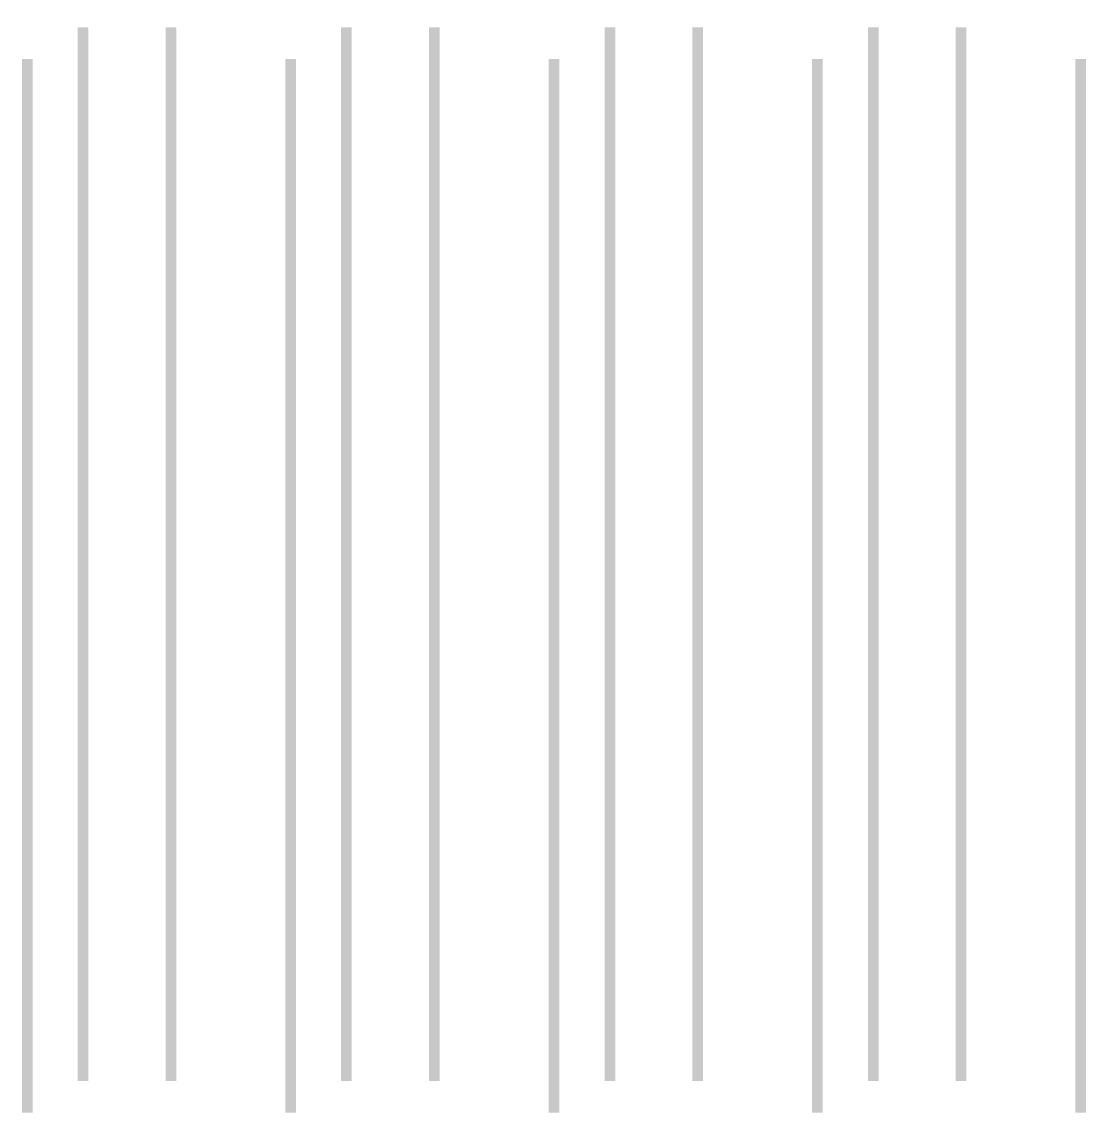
# Model space of a CAD drawing. Extents: x 0.5 to 10.7, y 0.3 to 10.6.
# Drawn here: x 5.758 to 7.15, y 9.1 to 10.534 of the extents above; entities that cross this region are included whole.
import ezdxf

# ---------------------------------------------------------------- set-up
doc = ezdxf.new("R2010")
doc.units = 0
doc.layers.get('0').update_dxf_attribs({"linetype": 'CONTINUOUS'})

msp = doc.modelspace()

# ---------------------------------------------------------------- linework, layer by layer
at = {"color": 0, "const_width": 0.013889}
for points in [[(5.83789, 10.5268), (5.83789, 10.5206), (5.83789, 10.5017), (5.83789, 10.4775), (5.83789, 10.4695), (5.83789, 10.4551), (5.83789, 10.4229), (5.83789, 10.4121), (5.83789, 10.3977), (5.83789, 10.3654), (5.83789, 10.3546), (5.83789, 10.3403), (5.83789, 10.308), (5.83789, 10.2972), (5.83789, 10.2829), (5.83789, 10.2507), (5.83789, 10.2399), (5.83789, 10.2255), (5.83789, 10.1931), (5.83789, 10.1823), (5.83789, 10.168), (5.83789, 10.1358), (5.83789, 10.125), (5.83789, 10.1107), (5.83789, 10.0784), (5.83789, 10.0677), (5.83789, 10.0533), (5.83789, 10.0209), (5.83789, 10.0101), (5.83789, 9.99582), (5.83789, 9.9636), (5.83789, 9.95281), (5.83789, 9.93847), (5.83789, 9.90619), (5.83789, 9.8954), (5.83789, 9.88103), (5.83789, 9.84868), (5.83789, 9.83789), (5.83789, 9.82357), (5.83789, 9.79135), (5.83789, 9.78054), (5.83789, 9.76622), (5.83789, 9.734), (5.83789, 9.72319), (5.83789, 9.70882), (5.83789, 9.67649), (5.83789, 9.66569), (5.83789, 9.65136), (5.83789, 9.61914), (5.83789, 9.60835), (5.83789, 9.59403), (5.83789, 9.56179), (5.83789, 9.551), (5.83789, 9.53663), (5.83789, 9.50429), (5.83789, 9.49349), (5.83789, 9.47917), (5.83789, 9.44689), (5.83789, 9.43608), (5.83789, 9.42176), (5.83789, 9.38954), (5.83789, 9.37875), (5.83789, 9.36436), (5.83789, 9.33203), (5.83789, 9.32124), (5.83789, 9.30692), (5.83789, 9.27468), (5.83789, 9.26389), (5.83789, 9.24957), (5.83789, 9.21733), (5.83789, 9.20654), (5.83789, 9.19846), (5.83789, 9.17421), (5.83789, 9.15533), (5.83789, 9.14903)], [(5.95281, 10.5268), (5.95281, 10.5206), (5.95281, 10.5017), (5.95281, 10.4775), (5.95281, 10.4695), (5.95281, 10.4551), (5.95281, 10.4229), (5.95281, 10.4121), (5.95281, 10.3977), (5.95281, 10.3654), (5.95281, 10.3546), (5.95281, 10.3403), (5.95281, 10.308), (5.95281, 10.2972), (5.95281, 10.2829), (5.95281, 10.2507), (5.95281, 10.2399), (5.95281, 10.2255), (5.95281, 10.1931), (5.95281, 10.1823), (5.95281, 10.168), (5.95281, 10.1358), (5.95281, 10.125), (5.95281, 10.1107), (5.95281, 10.0784), (5.95281, 10.0677), (5.95281, 10.0533), (5.95281, 10.0209), (5.95281, 10.0101), (5.95281, 9.99582), (5.95281, 9.9636), (5.95281, 9.95281), (5.95281, 9.93847), (5.95281, 9.90619), (5.95281, 9.8954), (5.95281, 9.88103), (5.95281, 9.84868), (5.95281, 9.83789), (5.95281, 9.82357), (5.95281, 9.79135), (5.95281, 9.78054), (5.95281, 9.76622), (5.95281, 9.734), (5.95281, 9.72319), (5.95281, 9.70882), (5.95281, 9.67649), (5.95281, 9.66569), (5.95281, 9.65136), (5.95281, 9.61914), (5.95281, 9.60835), (5.95281, 9.59403), (5.95281, 9.56179), (5.95281, 9.551), (5.95281, 9.53663), (5.95281, 9.50429), (5.95281, 9.49349), (5.95281, 9.47917), (5.95281, 9.44689), (5.95281, 9.43608), (5.95281, 9.42176), (5.95281, 9.38954), (5.95281, 9.37875), (5.95281, 9.36436), (5.95281, 9.33203), (5.95281, 9.32124), (5.95281, 9.30692), (5.95281, 9.27468), (5.95281, 9.26389), (5.95281, 9.24957), (5.95281, 9.21733), (5.95281, 9.20654), (5.95281, 9.19846), (5.95281, 9.17421), (5.95281, 9.15533), (5.95281, 9.14903)], [(6.18235, 10.5268), (6.18235, 10.5206), (6.18235, 10.5017), (6.18235, 10.4775), (6.18235, 10.4695), (6.18235, 10.4551), (6.18235, 10.4229), (6.18235, 10.4121), (6.18235, 10.3977), (6.18235, 10.3654), (6.18235, 10.3546), (6.18235, 10.3403), (6.18235, 10.308), (6.18235, 10.2972), (6.18235, 10.2829), (6.18235, 10.2507), (6.18235, 10.2399), (6.18235, 10.2255), (6.18235, 10.1931), (6.18235, 10.1823), (6.18235, 10.168), (6.18235, 10.1358), (6.18235, 10.125), (6.18235, 10.1107), (6.18235, 10.0784), (6.18235, 10.0677), (6.18235, 10.0533), (6.18235, 10.0209), (6.18235, 10.0101), (6.18235, 9.99582), (6.18235, 9.9636), (6.18235, 9.95281), (6.18235, 9.93847), (6.18235, 9.90619), (6.18235, 9.8954), (6.18235, 9.88103), (6.18235, 9.84868), (6.18235, 9.83789), (6.18235, 9.82357), (6.18235, 9.79135), (6.18235, 9.78054), (6.18235, 9.76622), (6.18235, 9.734), (6.18235, 9.72319), (6.18235, 9.70882), (6.18235, 9.67649), (6.18235, 9.66569), (6.18235, 9.65136), (6.18235, 9.61914), (6.18235, 9.60835), (6.18235, 9.59403), (6.18235, 9.56179), (6.18235, 9.551), (6.18235, 9.53663), (6.18235, 9.50429), (6.18235, 9.49349), (6.18235, 9.47917), (6.18235, 9.44689), (6.18235, 9.43608), (6.18235, 9.42176), (6.18235, 9.38954), (6.18235, 9.37875), (6.18235, 9.36436), (6.18235, 9.33203), (6.18235, 9.32124), (6.18235, 9.30692), (6.18235, 9.27468), (6.18235, 9.26389), (6.18235, 9.24957), (6.18235, 9.21733), (6.18235, 9.20654), (6.18235, 9.19846), (6.18235, 9.17421), (6.18235, 9.15533), (6.18235, 9.14903)], [(6.29719, 10.5268), (6.29719, 10.5206), (6.29719, 10.5017), (6.29719, 10.4775), (6.29719, 10.4695), (6.29719, 10.4551), (6.29719, 10.4229), (6.29719, 10.4121), (6.29719, 10.3977), (6.29719, 10.3654), (6.29719, 10.3546), (6.29719, 10.3403), (6.29719, 10.308), (6.29719, 10.2972), (6.29719, 10.2829), (6.29719, 10.2507), (6.29719, 10.2399), (6.29719, 10.2255), (6.29719, 10.1931), (6.29719, 10.1823), (6.29719, 10.168), (6.29719, 10.1358), (6.29719, 10.125), (6.29719, 10.1107), (6.29719, 10.0784), (6.29719, 10.0677), (6.29719, 10.0533), (6.29719, 10.0209), (6.29719, 10.0101), (6.29719, 9.99582), (6.29719, 9.9636), (6.29719, 9.95281), (6.29719, 9.93847), (6.29719, 9.90619), (6.29719, 9.8954), (6.29719, 9.88103), (6.29719, 9.84868), (6.29719, 9.83789), (6.29719, 9.82357), (6.29719, 9.79135), (6.29719, 9.78054), (6.29719, 9.76622), (6.29719, 9.734), (6.29719, 9.72319), (6.29719, 9.70882), (6.29719, 9.67649), (6.29719, 9.66569), (6.29719, 9.65136), (6.29719, 9.61914), (6.29719, 9.60835), (6.29719, 9.59403), (6.29719, 9.56179), (6.29719, 9.551), (6.29719, 9.53663), (6.29719, 9.50429), (6.29719, 9.49349), (6.29719, 9.47917), (6.29719, 9.44689), (6.29719, 9.43608), (6.29719, 9.42176), (6.29719, 9.38954), (6.29719, 9.37875), (6.29719, 9.36436), (6.29719, 9.33203), (6.29719, 9.32124), (6.29719, 9.30692), (6.29719, 9.27468), (6.29719, 9.26389), (6.29719, 9.24957), (6.29719, 9.21733), (6.29719, 9.20654), (6.29719, 9.19846), (6.29719, 9.17421), (6.29719, 9.15533), (6.29719, 9.14903)], [(6.52681, 10.5268), (6.52681, 10.5206), (6.52681, 10.5017), (6.52681, 10.4775), (6.52681, 10.4695), (6.52681, 10.4551), (6.52681, 10.4229), (6.52681, 10.4121), (6.52681, 10.3977), (6.52681, 10.3654), (6.52681, 10.3546), (6.52681, 10.3403), (6.52681, 10.308), (6.52681, 10.2972), (6.52681, 10.2829), (6.52681, 10.2507), (6.52681, 10.2399), (6.52681, 10.2255), (6.52681, 10.1931), (6.52681, 10.1823), (6.52681, 10.168), (6.52681, 10.1358), (6.52681, 10.125), (6.52681, 10.1107), (6.52681, 10.0784), (6.52681, 10.0677), (6.52681, 10.0533), (6.52681, 10.0209), (6.52681, 10.0101), (6.52681, 9.99582), (6.52681, 9.9636), (6.52681, 9.95281), (6.52681, 9.93847), (6.52681, 9.90619), (6.52681, 9.8954), (6.52681, 9.88103), (6.52681, 9.84868), (6.52681, 9.83789), (6.52681, 9.82357), (6.52681, 9.79135), (6.52681, 9.78054), (6.52681, 9.76622), (6.52681, 9.734), (6.52681, 9.72319), (6.52681, 9.70882), (6.52681, 9.67649), (6.52681, 9.66569), (6.52681, 9.65136), (6.52681, 9.61914), (6.52681, 9.60835), (6.52681, 9.59403), (6.52681, 9.56179), (6.52681, 9.551), (6.52681, 9.53663), (6.52681, 9.50429), (6.52681, 9.49349), (6.52681, 9.47917), (6.52681, 9.44689), (6.52681, 9.43608), (6.52681, 9.42176), (6.52681, 9.38954), (6.52681, 9.37875), (6.52681, 9.36436), (6.52681, 9.33203), (6.52681, 9.32124), (6.52681, 9.30692), (6.52681, 9.27468), (6.52681, 9.26389), (6.52681, 9.24957), (6.52681, 9.21733), (6.52681, 9.20654), (6.52681, 9.19846), (6.52681, 9.17421), (6.52681, 9.15533), (6.52681, 9.14903)], [(6.64165, 10.5268), (6.64165, 10.5206), (6.64165, 10.5017), (6.64165, 10.4775), (6.64165, 10.4695), (6.64165, 10.4551), (6.64165, 10.4229), (6.64165, 10.4121), (6.64165, 10.3977), (6.64165, 10.3654), (6.64165, 10.3546), (6.64165, 10.3403), (6.64165, 10.308), (6.64165, 10.2972), (6.64165, 10.2829), (6.64165, 10.2507), (6.64165, 10.2399), (6.64165, 10.2255), (6.64165, 10.1931), (6.64165, 10.1823), (6.64165, 10.168), (6.64165, 10.1358), (6.64165, 10.125), (6.64165, 10.1107), (6.64165, 10.0784), (6.64165, 10.0677), (6.64165, 10.0533), (6.64165, 10.0209), (6.64165, 10.0101), (6.64165, 9.99582), (6.64165, 9.9636), (6.64165, 9.95281), (6.64165, 9.93847), (6.64165, 9.90619), (6.64165, 9.8954), (6.64165, 9.88103), (6.64165, 9.84868), (6.64165, 9.83789), (6.64165, 9.82357), (6.64165, 9.79135), (6.64165, 9.78054), (6.64165, 9.76622), (6.64165, 9.734), (6.64165, 9.72319), (6.64165, 9.70882), (6.64165, 9.67649), (6.64165, 9.66569), (6.64165, 9.65136), (6.64165, 9.61914), (6.64165, 9.60835), (6.64165, 9.59403), (6.64165, 9.56179), (6.64165, 9.551), (6.64165, 9.53663), (6.64165, 9.50429), (6.64165, 9.49349), (6.64165, 9.47917), (6.64165, 9.44689), (6.64165, 9.43608), (6.64165, 9.42176), (6.64165, 9.38954), (6.64165, 9.37875), (6.64165, 9.36436), (6.64165, 9.33203), (6.64165, 9.32124), (6.64165, 9.30692), (6.64165, 9.27468), (6.64165, 9.26389), (6.64165, 9.24957), (6.64165, 9.21733), (6.64165, 9.20654), (6.64165, 9.19846), (6.64165, 9.17421), (6.64165, 9.15533), (6.64165, 9.14903)], [(6.87125, 10.5268), (6.87125, 10.5206), (6.87125, 10.5017), (6.87125, 10.4775), (6.87125, 10.4695), (6.87125, 10.4551), (6.87125, 10.4229), (6.87125, 10.4121), (6.87125, 10.3977), (6.87125, 10.3654), (6.87125, 10.3546), (6.87125, 10.3403), (6.87125, 10.308), (6.87125, 10.2972), (6.87125, 10.2829), (6.87125, 10.2507), (6.87125, 10.2399), (6.87125, 10.2255), (6.87125, 10.1931), (6.87125, 10.1823), (6.87125, 10.168), (6.87125, 10.1358), (6.87125, 10.125), (6.87125, 10.1107), (6.87125, 10.0784), (6.87125, 10.0677), (6.87125, 10.0533), (6.87125, 10.0209), (6.87125, 10.0101), (6.87125, 9.99582), (6.87125, 9.9636), (6.87125, 9.95281), (6.87125, 9.93847), (6.87125, 9.90619), (6.87125, 9.8954), (6.87125, 9.88103), (6.87125, 9.84868), (6.87125, 9.83789), (6.87125, 9.82357), (6.87125, 9.79135), (6.87125, 9.78054), (6.87125, 9.76622), (6.87125, 9.734), (6.87125, 9.72319), (6.87125, 9.70882), (6.87125, 9.67649), (6.87125, 9.66569), (6.87125, 9.65136), (6.87125, 9.61914), (6.87125, 9.60835), (6.87125, 9.59403), (6.87125, 9.56179), (6.87125, 9.551), (6.87125, 9.53663), (6.87125, 9.50429), (6.87125, 9.49349), (6.87125, 9.47917), (6.87125, 9.44689), (6.87125, 9.43608), (6.87125, 9.42176), (6.87125, 9.38954), (6.87125, 9.37875), (6.87125, 9.36436), (6.87125, 9.33203), (6.87125, 9.32124), (6.87125, 9.30692), (6.87125, 9.27468), (6.87125, 9.26389), (6.87125, 9.24957), (6.87125, 9.21733), (6.87125, 9.20654), (6.87125, 9.19846), (6.87125, 9.17421), (6.87125, 9.15533), (6.87125, 9.14903)], [(6.98611, 10.5268), (6.98611, 10.5206), (6.98611, 10.5017), (6.98611, 10.4775), (6.98611, 10.4695), (6.98611, 10.4551), (6.98611, 10.4229), (6.98611, 10.4121), (6.98611, 10.3977), (6.98611, 10.3654), (6.98611, 10.3546), (6.98611, 10.3403), (6.98611, 10.308), (6.98611, 10.2972), (6.98611, 10.2829), (6.98611, 10.2507), (6.98611, 10.2399), (6.98611, 10.2255), (6.98611, 10.1931), (6.98611, 10.1823), (6.98611, 10.168), (6.98611, 10.1358), (6.98611, 10.125), (6.98611, 10.1107), (6.98611, 10.0784), (6.98611, 10.0677), (6.98611, 10.0533), (6.98611, 10.0209), (6.98611, 10.0101), (6.98611, 9.99582), (6.98611, 9.9636), (6.98611, 9.95281), (6.98611, 9.93847), (6.98611, 9.90619), (6.98611, 9.8954), (6.98611, 9.88103), (6.98611, 9.84868), (6.98611, 9.83789), (6.98611, 9.82357), (6.98611, 9.79135), (6.98611, 9.78054), (6.98611, 9.76622), (6.98611, 9.734), (6.98611, 9.72319), (6.98611, 9.70882), (6.98611, 9.67649), (6.98611, 9.66569), (6.98611, 9.65136), (6.98611, 9.61914), (6.98611, 9.60835), (6.98611, 9.59403), (6.98611, 9.56179), (6.98611, 9.551), (6.98611, 9.53663), (6.98611, 9.50429), (6.98611, 9.49349), (6.98611, 9.47917), (6.98611, 9.44689), (6.98611, 9.43608), (6.98611, 9.42176), (6.98611, 9.38954), (6.98611, 9.37875), (6.98611, 9.36436), (6.98611, 9.33203), (6.98611, 9.32124), (6.98611, 9.30692), (6.98611, 9.27468), (6.98611, 9.26389), (6.98611, 9.24957), (6.98611, 9.21733), (6.98611, 9.20654), (6.98611, 9.19846), (6.98611, 9.17421), (6.98611, 9.15533), (6.98611, 9.14903)], [(5.76486, 10.4851), (5.76486, 10.4789), (5.76486, 10.4601), (5.76486, 10.4359), (5.76486, 10.4278), (5.76486, 10.4135), (5.76486, 10.3812), (5.76486, 10.3704), (5.76486, 10.3561), (5.76486, 10.3237), (5.76486, 10.3129), (5.76486, 10.2986), (5.76486, 10.2663), (5.76486, 10.2555), (5.76486, 10.2412), (5.76486, 10.209), (5.76486, 10.1982), (5.76486, 10.1838), (5.76486, 10.1515), (5.76486, 10.1407), (5.76486, 10.1264), (5.76486, 10.0941), (5.76486, 10.0833), (5.76486, 10.069), (5.76486, 10.0368), (5.76486, 10.026), (5.76486, 10.0116), (5.76486, 9.97928), (5.76486, 9.96847), (5.76486, 9.95415), (5.76486, 9.92193), (5.76486, 9.91114), (5.76486, 9.89681), (5.76486, 9.86453), (5.76486, 9.85374), (5.76486, 9.83936), (5.76486, 9.80701), (5.76486, 9.79622), (5.76486, 9.7819), (5.76486, 9.74968), (5.76486, 9.73887), (5.76486, 9.72456), (5.76486, 9.69233), (5.76486, 9.68153), (5.76486, 9.66715), (5.76486, 9.63482), (5.76486, 9.62403), (5.76486, 9.60969), (5.76486, 9.57747), (5.76486, 9.56668), (5.76486, 9.55236), (5.76486, 9.52012), (5.76486, 9.50933), (5.76486, 9.49496), (5.76486, 9.46263), (5.76486, 9.45182), (5.76486, 9.4375), (5.76486, 9.40522), (5.76486, 9.39442), (5.76486, 9.3801), (5.76486, 9.34788), (5.76486, 9.33708), (5.76486, 9.32269), (5.76486, 9.29036), (5.76486, 9.27957), (5.76486, 9.26525), (5.76486, 9.23301), (5.76486, 9.22222), (5.76486, 9.2079), (5.76486, 9.17567), (5.76486, 9.16487), (5.76486, 9.15679), (5.76486, 9.13254), (5.76486, 9.11367), (5.76486, 9.10736)], [(6.10932, 10.4851), (6.10932, 10.4789), (6.10932, 10.4601), (6.10932, 10.4359), (6.10932, 10.4278), (6.10932, 10.4135), (6.10932, 10.3812), (6.10932, 10.3704), (6.10932, 10.3561), (6.10932, 10.3237), (6.10932, 10.3129), (6.10932, 10.2986), (6.10932, 10.2663), (6.10932, 10.2555), (6.10932, 10.2412), (6.10932, 10.209), (6.10932, 10.1982), (6.10932, 10.1838), (6.10932, 10.1515), (6.10932, 10.1407), (6.10932, 10.1264), (6.10932, 10.0941), (6.10932, 10.0833), (6.10932, 10.069), (6.10932, 10.0368), (6.10932, 10.026), (6.10932, 10.0116), (6.10932, 9.97928), (6.10932, 9.96847), (6.10932, 9.95415), (6.10932, 9.92193), (6.10932, 9.91114), (6.10932, 9.89681), (6.10932, 9.86453), (6.10932, 9.85374), (6.10932, 9.83936), (6.10932, 9.80701), (6.10932, 9.79622), (6.10932, 9.7819), (6.10932, 9.74968), (6.10932, 9.73887), (6.10932, 9.72456), (6.10932, 9.69233), (6.10932, 9.68153), (6.10932, 9.66715), (6.10932, 9.63482), (6.10932, 9.62403), (6.10932, 9.60969), (6.10932, 9.57747), (6.10932, 9.56668), (6.10932, 9.55236), (6.10932, 9.52012), (6.10932, 9.50933), (6.10932, 9.49496), (6.10932, 9.46263), (6.10932, 9.45182), (6.10932, 9.4375), (6.10932, 9.40522), (6.10932, 9.39442), (6.10932, 9.3801), (6.10932, 9.34788), (6.10932, 9.33708), (6.10932, 9.32269), (6.10932, 9.29036), (6.10932, 9.27957), (6.10932, 9.26525), (6.10932, 9.23301), (6.10932, 9.22222), (6.10932, 9.2079), (6.10932, 9.17567), (6.10932, 9.16487), (6.10932, 9.15679), (6.10932, 9.13254), (6.10932, 9.11367), (6.10932, 9.10736)], [(6.45378, 10.4851), (6.45378, 10.4789), (6.45378, 10.4601), (6.45378, 10.4359), (6.45378, 10.4278), (6.45378, 10.4135), (6.45378, 10.3812), (6.45378, 10.3704), (6.45378, 10.3561), (6.45378, 10.3237), (6.45378, 10.3129), (6.45378, 10.2986), (6.45378, 10.2663), (6.45378, 10.2555), (6.45378, 10.2412), (6.45378, 10.209), (6.45378, 10.1982), (6.45378, 10.1838), (6.45378, 10.1515), (6.45378, 10.1407), (6.45378, 10.1264), (6.45378, 10.0941), (6.45378, 10.0833), (6.45378, 10.069), (6.45378, 10.0368), (6.45378, 10.026), (6.45378, 10.0116), (6.45378, 9.97928), (6.45378, 9.96847), (6.45378, 9.95415), (6.45378, 9.92193), (6.45378, 9.91114), (6.45378, 9.89681), (6.45378, 9.86453), (6.45378, 9.85374), (6.45378, 9.83936), (6.45378, 9.80701), (6.45378, 9.79622), (6.45378, 9.7819), (6.45378, 9.74968), (6.45378, 9.73887), (6.45378, 9.72456), (6.45378, 9.69233), (6.45378, 9.68153), (6.45378, 9.66715), (6.45378, 9.63482), (6.45378, 9.62403), (6.45378, 9.60969), (6.45378, 9.57747), (6.45378, 9.56668), (6.45378, 9.55236), (6.45378, 9.52012), (6.45378, 9.50933), (6.45378, 9.49496), (6.45378, 9.46263), (6.45378, 9.45182), (6.45378, 9.4375), (6.45378, 9.40522), (6.45378, 9.39442), (6.45378, 9.3801), (6.45378, 9.34788), (6.45378, 9.33708), (6.45378, 9.32269), (6.45378, 9.29036), (6.45378, 9.27957), (6.45378, 9.26525), (6.45378, 9.23301), (6.45378, 9.22222), (6.45378, 9.2079), (6.45378, 9.17567), (6.45378, 9.16487), (6.45378, 9.15679), (6.45378, 9.13254), (6.45378, 9.11367), (6.45378, 9.10736)], [(6.79818, 10.4851), (6.79818, 10.4789), (6.79818, 10.4601), (6.79818, 10.4359), (6.79818, 10.4278), (6.79818, 10.4135), (6.79818, 10.3812), (6.79818, 10.3704), (6.79818, 10.3561), (6.79818, 10.3237), (6.79818, 10.3129), (6.79818, 10.2986), (6.79818, 10.2663), (6.79818, 10.2555), (6.79818, 10.2412), (6.79818, 10.209), (6.79818, 10.1982), (6.79818, 10.1838), (6.79818, 10.1515), (6.79818, 10.1407), (6.79818, 10.1264), (6.79818, 10.0941), (6.79818, 10.0833), (6.79818, 10.069), (6.79818, 10.0368), (6.79818, 10.026), (6.79818, 10.0116), (6.79818, 9.97928), (6.79818, 9.96847), (6.79818, 9.95415), (6.79818, 9.92193), (6.79818, 9.91114), (6.79818, 9.89681), (6.79818, 9.86453), (6.79818, 9.85374), (6.79818, 9.83936), (6.79818, 9.80701), (6.79818, 9.79622), (6.79818, 9.7819), (6.79818, 9.74968), (6.79818, 9.73887), (6.79818, 9.72456), (6.79818, 9.69233), (6.79818, 9.68153), (6.79818, 9.66715), (6.79818, 9.63482), (6.79818, 9.62403), (6.79818, 9.60969), (6.79818, 9.57747), (6.79818, 9.56668), (6.79818, 9.55236), (6.79818, 9.52012), (6.79818, 9.50933), (6.79818, 9.49496), (6.79818, 9.46263), (6.79818, 9.45182), (6.79818, 9.4375), (6.79818, 9.40522), (6.79818, 9.39442), (6.79818, 9.3801), (6.79818, 9.34788), (6.79818, 9.33708), (6.79818, 9.32269), (6.79818, 9.29036), (6.79818, 9.27957), (6.79818, 9.26525), (6.79818, 9.23301), (6.79818, 9.22222), (6.79818, 9.2079), (6.79818, 9.17567), (6.79818, 9.16487), (6.79818, 9.15679), (6.79818, 9.13254), (6.79818, 9.11367), (6.79818, 9.10736)], [(7.14264, 10.4851), (7.14264, 10.4789), (7.14264, 10.4601), (7.14264, 10.4359), (7.14264, 10.4278), (7.14264, 10.4135), (7.14264, 10.3812), (7.14264, 10.3704), (7.14264, 10.3561), (7.14264, 10.3237), (7.14264, 10.3129), (7.14264, 10.2986), (7.14264, 10.2663), (7.14264, 10.2555), (7.14264, 10.2412), (7.14264, 10.209), (7.14264, 10.1982), (7.14264, 10.1838), (7.14264, 10.1515), (7.14264, 10.1407), (7.14264, 10.1264), (7.14264, 10.0941), (7.14264, 10.0833), (7.14264, 10.069), (7.14264, 10.0368), (7.14264, 10.026), (7.14264, 10.0116), (7.14264, 9.97928), (7.14264, 9.96847), (7.14264, 9.95415), (7.14264, 9.92193), (7.14264, 9.91114), (7.14264, 9.89681), (7.14264, 9.86453), (7.14264, 9.85374), (7.14264, 9.83936), (7.14264, 9.80701), (7.14264, 9.79622), (7.14264, 9.7819), (7.14264, 9.74968), (7.14264, 9.73887), (7.14264, 9.72456), (7.14264, 9.69233), (7.14264, 9.68153), (7.14264, 9.66715), (7.14264, 9.63482), (7.14264, 9.62403), (7.14264, 9.60969), (7.14264, 9.57747), (7.14264, 9.56668), (7.14264, 9.55236), (7.14264, 9.52012), (7.14264, 9.50933), (7.14264, 9.49496), (7.14264, 9.46263), (7.14264, 9.45182), (7.14264, 9.4375), (7.14264, 9.40522), (7.14264, 9.39442), (7.14264, 9.3801), (7.14264, 9.34788), (7.14264, 9.33708), (7.14264, 9.32269), (7.14264, 9.29036), (7.14264, 9.27957), (7.14264, 9.26525), (7.14264, 9.23301), (7.14264, 9.22222), (7.14264, 9.2079), (7.14264, 9.17567), (7.14264, 9.16487), (7.14264, 9.15679), (7.14264, 9.13254), (7.14264, 9.11367), (7.14264, 9.10736)]]:
    msp.add_lwpolyline(points, dxfattribs=at)

doc.saveas('drawing.dxf')
